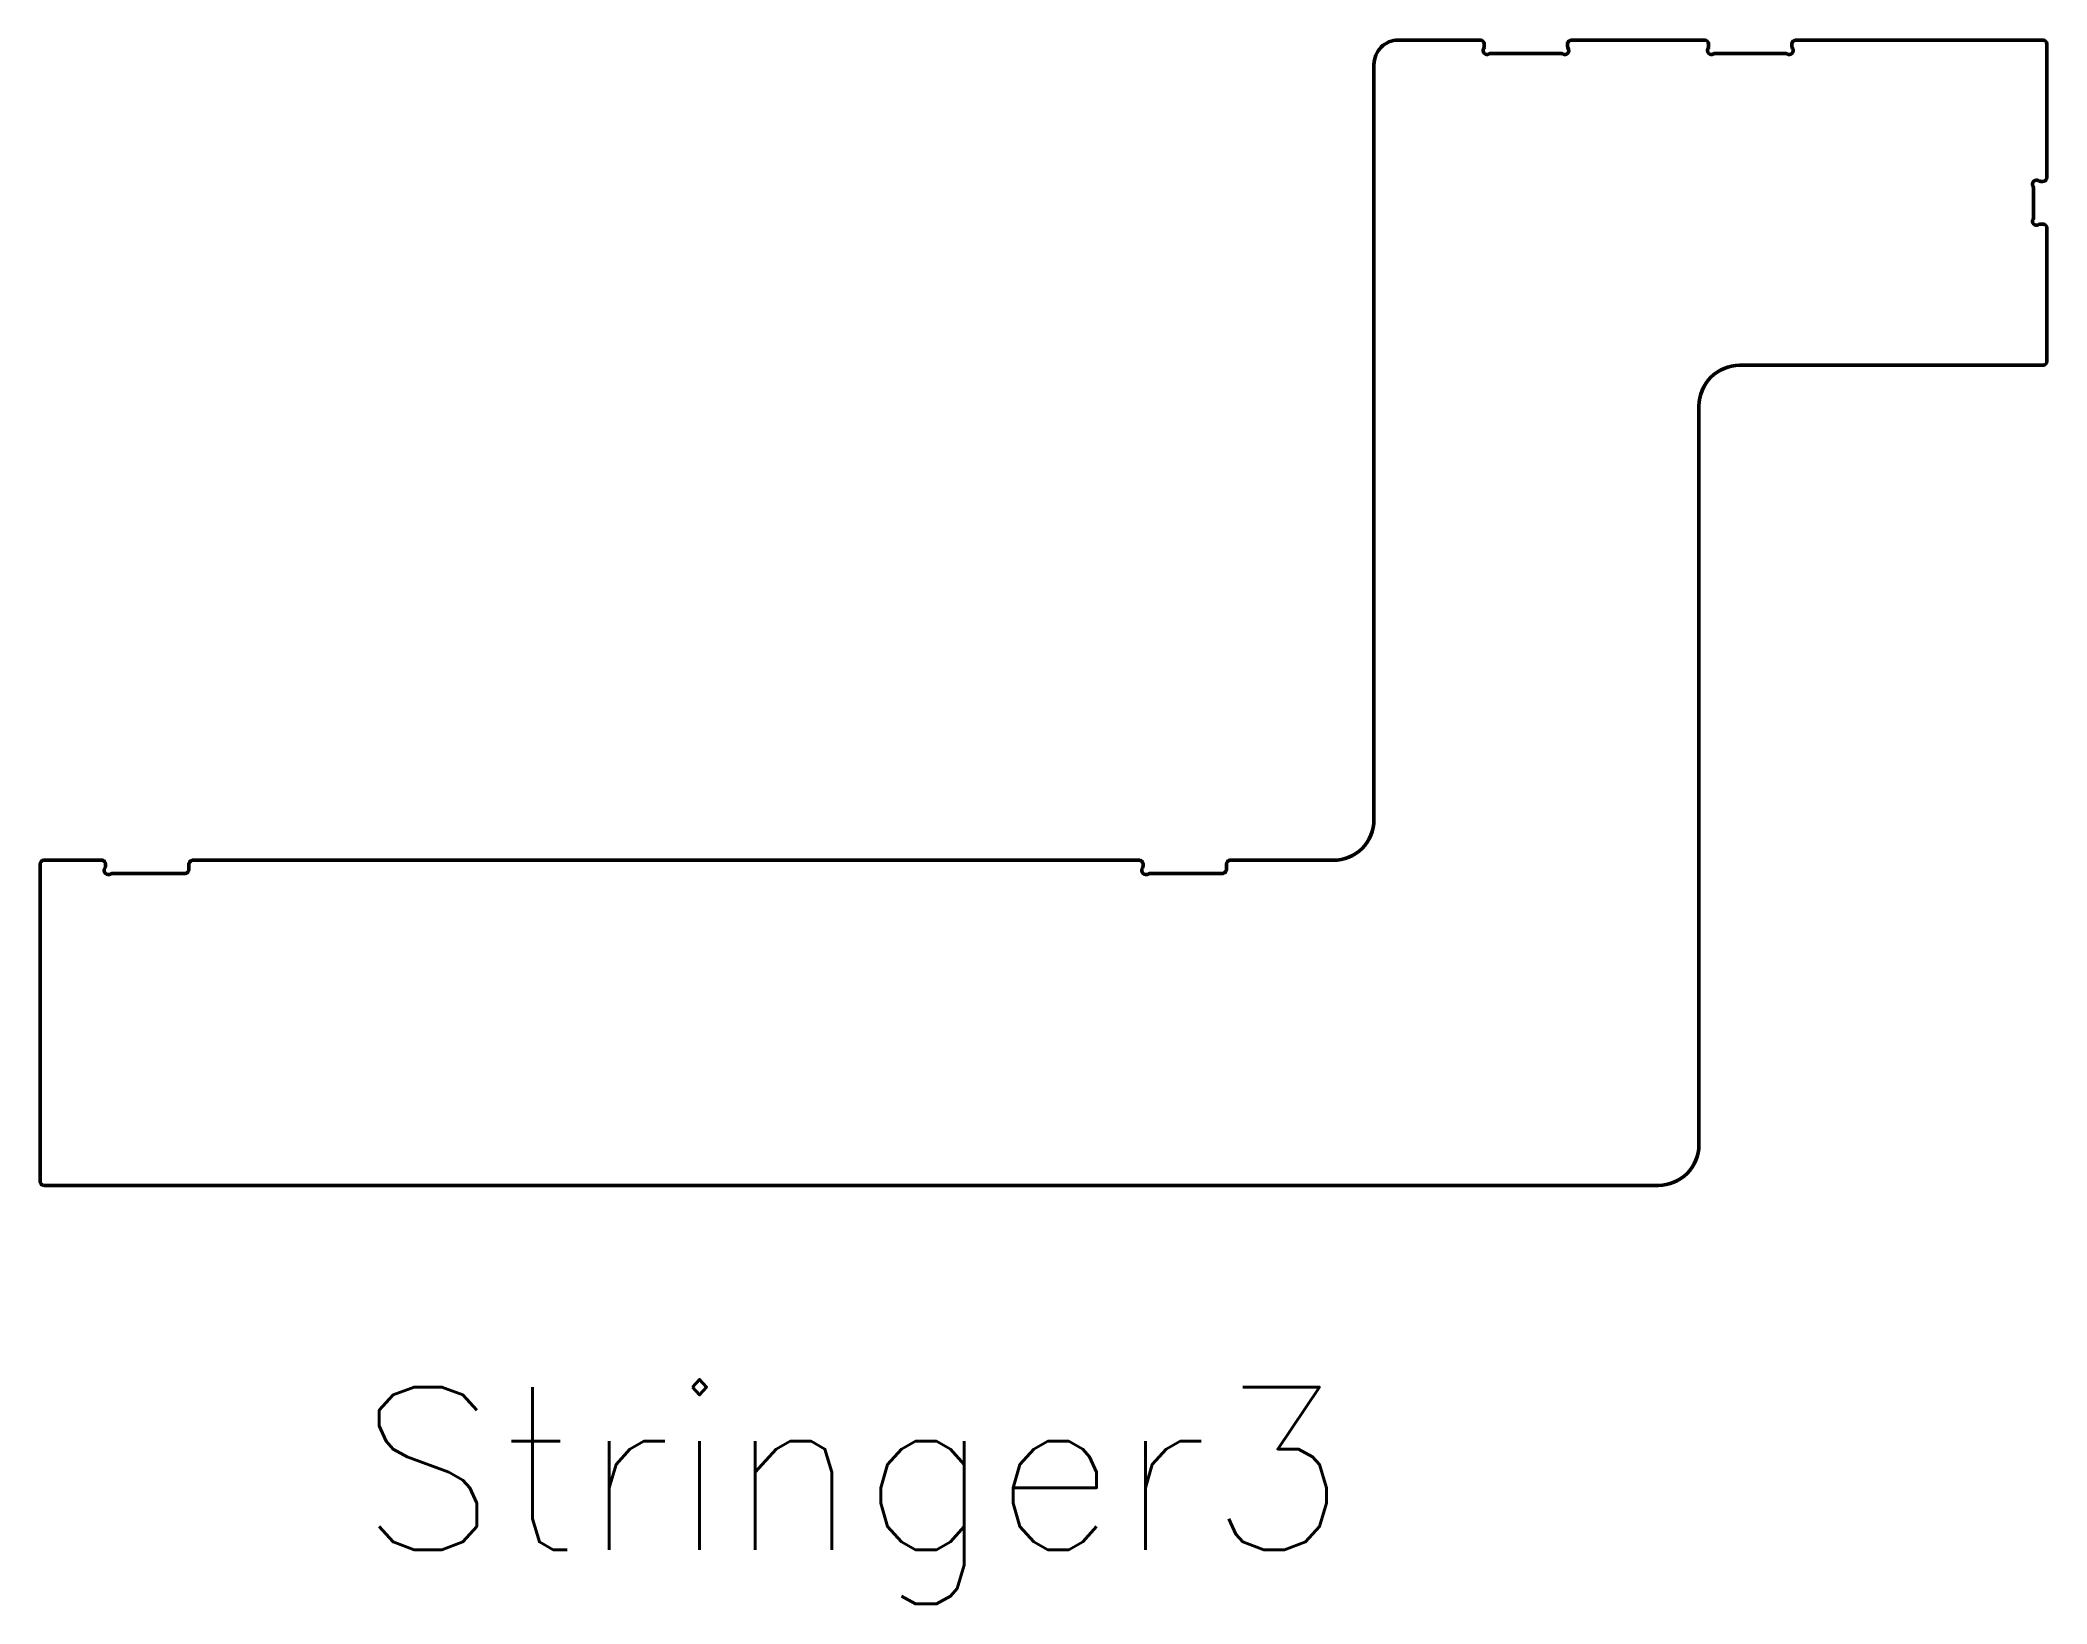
# Model space of a CAD drawing. Header units: millimetres. Extents: x 47 to 541, y 58 to 442.
import ezdxf
from ezdxf.enums import TextEntityAlignment as Align

# ---------------------------------------------------------------- set-up
doc = ezdxf.new("R2010")
doc.units = ezdxf.units.MM
doc.layers.add('Cutting', color=5, linetype='Continuous', lineweight=50)
doc.layers.add('Mark', color=6, linetype='Continuous')
doc.styles.add('RomanS.shx', font='RomanS.shx')

msp = doc.modelspace()

# ---------------------------------------------------------------- linework, layer by layer
at = {"layer": 'Cutting', "flags": 128}
msp.add_lwpolyline([(47.93, 160.52, -0.414214), (46.93, 161.52), (46.93, 239.52, -0.414214), (47.93, 240.52), (62.04, 240.52, -0.414214), (63.04, 239.52), (63.04, 239.16, -0.151425), (62.87, 238.6, 0.37797), (63.03, 237.28, -0.009825), (63.05, 237.26, 0.340785), (64.27, 237.12, -0.137871), (64.79, 237.27), (82.54, 237.27, 0.414214), (83.54, 238.27), (83.54, 239.52, -0.414214), (84.54, 240.52), (317.41, 240.52, -0.414214), (318.41, 239.52), (318.41, 239.16, -0.151425), (318.24, 238.6, 0.37797), (318.4, 237.28, -0.009825), (318.42, 237.26, 0.340785), (319.64, 237.12, -0.137871), (320.16, 237.27), (337.91, 237.27, 0.414214), (338.91, 238.27), (338.91, 239.52, -0.414214), (339.91, 240.52), (365.21, 240.52, 0.414214), (375.21, 250.52), (375.21, 436.31, -0.414214), (381.21, 442.31), (401.36, 442.31, -0.414214), (402.36, 441.31), (402.36, 440.8, -0.137871), (402.22, 440.28, 0.786918), (403.59, 438.91, -0.137871), (404.11, 439.06), (421.11, 439.06, -0.137871), (421.64, 438.91, 0.786918), (423.01, 440.28, -0.137871), (422.86, 440.8), (422.86, 441.31, -0.414214), (423.86, 442.31), (456.58, 442.31, -0.414214), (457.58, 441.31), (457.58, 440.8, -0.137871), (457.44, 440.28, 0.786918), (458.81, 438.91, -0.137871), (459.33, 439.06), (476.33, 439.06, -0.137871), (476.86, 438.91, 0.786918), (478.23, 440.28, -0.137871), (478.08, 440.8), (478.08, 441.31, -0.414214), (479.08, 442.31), (539.83, 442.31, -0.414214), (540.83, 441.31), (540.83, 408.56, -0.414214), (539.83, 407.56), (539.33, 407.56, -0.137871), (538.81, 407.7, 0.786918), (537.43, 406.33, -0.137871), (537.58, 405.81), (537.58, 398.8, -0.137871), (537.43, 398.28, 0.786918), (538.81, 396.91, -0.137871), (539.33, 397.06), (539.83, 397.06, -0.414214), (540.83, 396.06), (540.83, 363.31, -0.414214), (539.83, 362.31), (465.21, 362.31, 0.414214), (455.21, 352.31), (455.21, 170.52, -0.414214), (445.21, 160.52)], format="xyb", close=True, dxfattribs=at)

# ---------------------------------------------------------------- texts
at = {"layer": 'Mark', "color": 6, "style": 'RomanS.shx'}
msp.add_text('Stringer3', height=40, dxfattribs=at).set_placement((246.95, 110.89), align=Align.TOP_CENTER)

doc.saveas('drawing.dxf')
